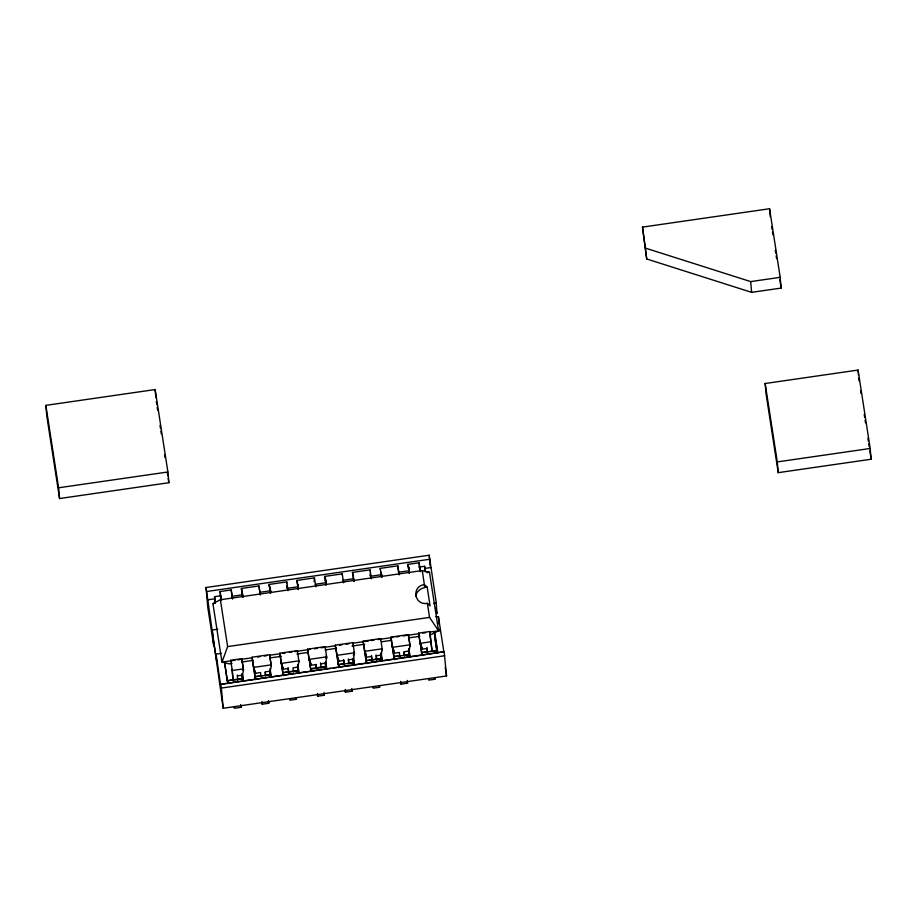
<?xml version="1.0" encoding="UTF-8"?>
<svg xmlns="http://www.w3.org/2000/svg" width="917" height="917" viewBox="0 0 917 917"><rect width="100%" height="100%" fill="white"/><g stroke="black" fill="none" stroke-linecap="round" stroke-linejoin="round"><path stroke-width="1.38" d="M242.615 670.247L243.131 667.691M230.809 661.444L230.706 660.297L241.813 658.693L243.498 670.029L242.466 675.153L237.503 675.875M260.967 676.735L260.588 672.528L255.625 673.25L253.722 668.55L252.049 657.214L269.575 654.669L271.26 666.017L270.228 671.141L265.265 671.852L265.643 676.058M286.654 587.957L287.17 585.401M314.061 581.607L314.462 577.893L296.936 580.427L298.208 589.15M293.406 672.046L293.027 667.84L297.991 667.117L298.919 660.848L281.381 663.381L283.387 669.238L288.351 668.516L288.729 672.723M325.902 658.2L326.418 655.644M316.491 668.699L316.113 664.504L311.15 665.226L309.144 659.369L326.681 656.836L325.753 663.106L320.79 663.828M353.412 655.472L354.18 651.62M369.941 575.91L370.457 573.354M344.253 664.687L343.875 660.492L338.912 661.203L336.906 655.357L354.443 652.812L353.515 659.094L348.552 659.816L348.93 664.011M372.015 660.676L371.637 656.469L366.674 657.191L364.668 651.334L382.206 648.8L381.277 655.082L376.314 655.793L376.692 659.999M404.454 655.987L404.076 651.781L409.039 651.059L410.071 645.935L408.386 634.598L390.86 637.132L390.951 638.278M415.665 596.039C416.65 590.697 422.061 587.442 427.173 587.121L430.073 605.862L427.379 603.34C414.278 605.747 411.114 586.123 424.491 584.599L427.173 587.121M431.093 634.644L438.544 630.816L429.477 572.254L422.313 570.546L220.378 599.752L227.622 646.6L221.994 662.143L229.17 663.851L231.99 663.438M221.467 653.34L216.045 654.13L220.516 684.323L444.126 651.723L446.545 675.955L223.186 708.268L206.027 587.51L429.19 555.221L436.263 602.744L436.905 613.633L436.033 607.971M432.125 651.001L429.718 631.515L418.622 633.12L422.129 655.151L444.126 651.723M234.924 660.263L221.994 662.143L212.939 603.581L220.378 599.752M433.856 603.684L436.263 602.744M220.516 684.323L243.532 680.987L242.455 673.949M642.496 227.107L769.581 208.732L780.184 277.335L781.146 288.076L751.631 292.351L646.714 258.972L642.496 227.107L646.714 258.972M645.763 248.22L750.679 281.599L780.184 277.335M45.85 405.36L155.145 389.553L167.903 471.98L168.854 482.72L59.559 498.539L46.813 416.1L45.85 405.36L58.596 487.787L59.559 498.539M765.156 383.501L858.06 370.067L870.187 448.47L871.15 459.222L778.246 472.656L766.119 394.253L765.156 383.501L777.284 461.916L778.246 472.656M58.596 487.787L167.903 471.98M777.284 461.916L870.187 448.47M206.646 591.522L429.821 559.244M220.791 599.512L220.08 591.545L231.176 589.94L232.563 598.858M242.684 597.185L241.412 588.462L258.938 585.929L260.325 594.835M270.446 593.173L269.174 584.438L286.7 581.905L287.984 590.628M326.223 581.091L324.698 576.415L342.224 573.882L343.611 582.788M353.515 575.899L352.46 572.403L369.987 569.858L371.374 578.776M380.326 569.526L380.223 568.38L397.749 565.846L399.136 574.764M409.257 573.091L407.985 564.368L419.092 562.763L420.467 571.681M214.773 599.248L214.544 596.669L220.114 595.867M419.058 567.096L424.617 566.282L425.305 571.887M207.655 599.844L214.738 598.824L215.392 603.042M231.818 596.348L242.501 594.801M259.58 592.336L270.263 590.789M287.342 588.324L298.025 586.777M315.104 584.301L325.787 582.753M342.866 580.289L353.549 578.742L353.985 581.561M370.628 576.277L381.312 574.73L381.747 577.538M398.391 572.254L409.074 570.718M430.818 567.566L424.812 568.437L425.247 571.245M212.939 603.581L215.438 603.214M426.978 572.621L429.477 572.254M217.73 629.222L212.32 630.002L213.741 645.912L207.827 607.707L206.027 587.51M227.622 646.6L429.557 617.393L438.544 630.816L429.775 632.088M281.485 664.538L279.811 653.191L297.337 650.657L299.022 661.994M309.247 660.515L307.573 649.179L325.099 646.645L326.784 657.982M335.427 646.313L335.335 645.167L352.862 642.622L354.547 653.97M363.189 642.301L363.098 641.143L380.624 638.61L382.309 649.947M237.698 659.862L240.483 659.461M241.87 659.266L252.095 657.787M257.494 657.008L260.187 656.618M264.234 656.033L266.927 655.644M269.632 655.254L279.857 653.775M282.551 653.374L285.256 652.984M289.302 652.4L291.996 652.01M294.689 651.62L310.313 649.362M314.359 648.778L317.064 648.388M321.11 647.803L323.804 647.413M325.157 647.219L335.381 645.74M339.428 645.155L342.121 644.766M346.168 644.181L348.873 643.791M352.919 643.207L363.143 641.728M364.496 641.533L368.542 640.937M371.236 640.547L373.93 640.158M377.976 639.573L393.599 637.315M396.304 636.925L398.998 636.536M403.044 635.951L418.668 633.693M422.829 633.085L425.614 632.684M241.87 662.005L253.172 660.378M270.114 657.925L281.416 656.285M296.948 654.039L308.238 652.411M325.191 649.958L336.482 648.319M352.013 646.072L364.725 644.238M381.678 641.785L391.559 640.353M408.501 637.911L419.803 636.272M233.239 681.113L232.288 670.487L243.395 668.883M271.157 664.859L253.619 667.404L253.722 668.55M409.968 644.789L392.43 647.322L394.436 653.179L399.399 652.457L399.778 656.664M431.299 641.705L420.192 643.31L422.198 649.156L427.162 648.445L427.54 652.64M227.794 683.257L224.539 662.154L227.187 680.712L242.489 678.488L243.143 681.48M254.009 670.063L254.949 676.689L261.907 675.68M266.079 675.084L270.251 674.476L270.905 677.457M281.576 664.722L282.711 672.677L298.014 670.465L298.667 673.445M326.429 669.433L325.776 666.453L310.473 668.665L311.127 671.645M337.296 658.016L338.235 664.642L343.806 663.839M347.979 663.232L353.538 662.429L354.191 665.41M365.058 654.004L365.998 660.63L381.3 658.417L381.953 661.398M392.625 648.663L393.76 656.618L400.718 655.609M403.503 655.208L409.062 654.406L409.716 657.386M420.765 647.299L421.522 652.595L427.093 651.792M429.878 651.391L436.824 650.382L437.478 653.362M227.187 680.712L242.913 678.901M254.949 676.689L270.675 674.878M282.711 672.677L298.438 670.866M310.897 669.066L326.2 666.854M338.235 664.642L353.962 662.831M365.998 660.63L381.724 658.819M393.76 656.618L409.486 654.807M421.522 652.595L437.249 650.783M244.873 680.792L255.556 679.245L252.049 657.214M256.875 679.05L325.512 669.123M330.831 668.355L326.819 668.94L325.741 661.902M333.501 667.966L337.513 667.393M383.684 660.71L420.8 655.346M223.186 708.268L221.375 688.059L444.745 655.747M240.724 704.543L240.976 707.294L234.42 708.245L234.179 706.732M261.941 702.72L262.182 704.222L268.738 703.27L268.486 700.519M317.465 694.685L317.706 696.198L324.263 695.246L324.01 692.495M345.228 690.673L345.468 692.175L352.025 691.223L351.773 688.472M400.752 682.638L400.993 684.151L407.549 683.199L407.297 680.448M435.85 616.614L438.441 616.82L443.885 652.01M408.088 565.514L409.509 569.044M408.443 567.864L409.395 570.214M419.929 642.118L421.362 645.637M380.681 571.876L382.114 575.406M392.167 646.13L394.069 650.829M364.404 650.142L366.307 654.853M325.157 579.899L326.108 582.261M336.642 654.165L338.912 661.203M308.88 658.177L310.313 661.707M269.277 585.596L270.228 587.946M269.632 587.935L271.065 591.465M281.118 662.189L283.387 669.238M241.515 589.608L242.466 591.958M253.356 666.212L255.625 673.25M860.536 390.619L860.971 393.416M864.215 414.415L864.651 417.224M865.086 420.02L865.522 422.817M867.906 438.223L868.33 441.02M868.766 443.817L869.201 446.625M869.855 450.82L871.15 459.222M771.621 226.476L772.057 229.284M772.481 232.081L772.916 234.878M775.301 250.284L775.736 253.081M776.172 255.877L776.596 258.686M779.851 279.685L781.146 288.076M445.238 667.461L446.545 675.955M434.612 631.767L437.868 652.87M434.99 636.066L437.168 650.142M434.555 636.123L436.733 650.199M422.313 570.546L424.743 587.476M427.379 603.34L429.557 617.393M420.364 571.486L419.55 566.247L419.917 570.282M435.071 677.674L435.311 679.188L428.755 680.127L428.514 678.626M421.831 646.817L422.198 649.156M407.985 564.368L409.36 573.285M420.295 644.456L418.622 633.12M399.033 574.569L397.749 565.846M410.071 645.935L408.386 634.598M408.81 648.445L410.105 656.893M408.684 648.72L409.039 651.059M409.188 652.744L409.624 655.563M408.753 652.812L409.188 655.621M407.308 681.686L407.549 683.199M391.33 639.458L394.367 659.163M380.223 568.38L381.598 577.297M390.86 637.132L392.533 648.468M381.048 652.457L382.343 660.905L338.843 667.198L335.805 647.494M380.991 653.947L382.08 660.985M380.555 654.004L381.644 661.042M379.546 685.71L379.787 687.211L373.23 688.163L372.99 686.65M363.785 644.892L366.605 663.186M352.46 572.403L353.836 581.309M363.098 641.143L364.771 652.491M353.503 657.89L354.581 664.917M353.446 659.369L354.317 664.997M353.011 659.438L353.882 665.066M351.784 689.722L352.025 691.223M324.698 576.415L326.074 585.333M335.335 645.167L337.009 656.503M314.462 577.893L315.849 586.811M325.684 663.381L326.337 667.61M325.248 663.449L325.902 667.668M324.022 693.733L324.263 695.246M310.783 662.876L311.15 665.226M296.936 580.427L298.461 589.585M307.573 649.179L311.081 671.21M297.761 664.504L299.057 672.952M297.635 664.779L297.991 667.117M298.14 668.802L298.575 671.622M297.704 668.871L298.14 671.691M296.26 697.757L296.5 699.258L289.944 700.21L289.703 698.697M269.174 584.438L270.549 593.356M279.811 653.191L283.319 675.233M260.222 594.652L258.938 585.929M271.26 666.017L269.575 654.669M269.999 668.527L271.294 676.964M270.16 671.416L271.031 677.044M269.724 671.485L270.595 677.113M268.498 701.769L268.738 703.27M241.412 588.462L242.787 597.38M232.46 598.663L231.176 589.94M243.498 670.029L241.813 658.693M242.18 674.029L243.051 679.657M241.744 674.087L242.615 679.715M240.735 705.781L240.976 707.294M220.08 591.545L221.455 600.463M230.706 660.297L232.288 670.487M220.756 684.048L221.375 688.059M212.973 637.315L216.699 661.432M156.326 401.692L156.761 404.489M157.185 407.286L157.621 410.071M159.994 425.442L160.429 428.239M160.865 431.036L161.3 433.821M164.533 454.786L164.968 457.572M167.341 472.943L167.777 475.74M168.212 478.536L168.854 482.72M434.165 631.824L436.824 650.382M408.501 650.428L409.062 654.406M380.738 654.44L381.3 658.417M352.976 658.452L353.538 662.429M325.214 662.475L325.776 666.453M309.533 662.028L310.29 667.335M297.452 666.487L298.014 670.465M269.69 670.499L270.251 674.476M241.928 674.522L242.489 678.488M381.289 573.973L381.632 576.77M353.354 576.598L353.87 580.793M325.936 583.407L325.592 580.61L325.822 583.189M298.346 588.817L297.83 584.622L298.059 587.201M270.24 590.044L270.584 592.841M242.822 596.852L242.306 592.657L242.535 595.236M214.544 596.669L215.231 602.263M858.06 370.067L858.541 375.443M858.782 378.125L859.023 380.819M769.581 208.732L770.291 216.79M750.679 281.599L751.631 292.351M439.873 629.154L440.091 631.618M438.441 616.82L439.094 624.133M429.19 555.221L430.153 566.007M424.617 566.282L424.846 568.861M431.999 651.253L429.718 631.515M426.921 647.494L427.425 653.099M419.092 562.763L419.803 570.729M421.946 652.996L422.175 655.586M403.961 652.239L404.214 655.036M400.74 681.4L400.993 684.151M394.184 657.019L394.413 659.598M380.624 638.61L380.727 639.757M369.987 569.858L370.09 571.016M376.073 654.853L376.578 660.458M371.396 655.529L371.901 661.134M366.422 661.031L366.651 663.61M352.862 642.622L352.965 643.78M342.224 573.882L342.328 575.028M348.311 658.864L348.689 663.071M343.634 659.541L344.013 663.748M345.216 689.424L345.468 692.175M338.66 665.043L338.889 667.622M325.099 646.645L325.203 647.792M320.549 662.888L321.168 668.023M315.998 664.963L316.25 667.759M317.454 693.447L317.706 696.198M297.337 650.657L297.44 651.804M286.7 581.905L286.803 583.063M288.11 667.576L288.614 673.181M283.135 673.078L283.364 675.657M265.151 672.321L265.403 675.118M261.93 701.471L262.182 704.222M255.373 677.09L255.602 679.669M237.262 674.935L237.767 680.54M232.024 669.295L232.987 680.036M220.538 595.041L221.02 600.406M227.611 681.113L227.84 683.692M155.145 389.553L155.867 397.611"/></g></svg>
